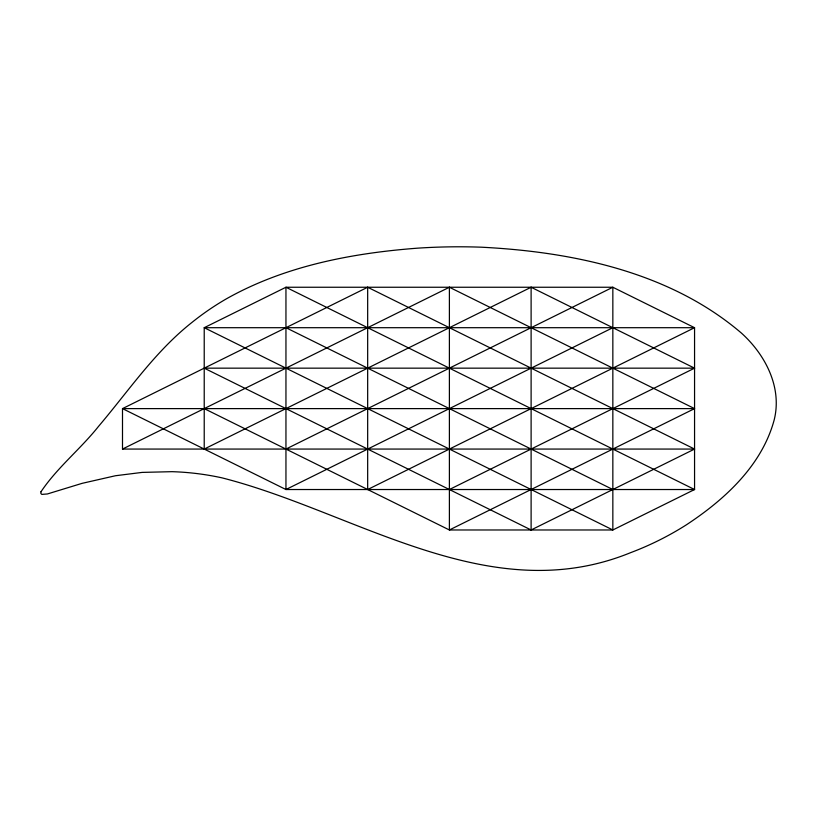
<?xml version="1.0" encoding="UTF-8"?>
<svg xmlns="http://www.w3.org/2000/svg" width="817" height="817" viewBox="0 0 817 817"><rect width="100%" height="100%" fill="white"/><g stroke="black" fill="none" stroke-linecap="round" stroke-linejoin="round"><path stroke-width="1.23" d="M694.562 449.064L367.67 287.247L122.499 408.612L122.499 449.064L694.562 449.064L531.111 529.978L204.219 368.161L694.562 368.161L531.111 287.247L204.219 449.064L204.219 327.699L285.95 287.247L612.842 287.247L694.562 327.699L694.562 489.526L612.842 529.978L449.391 529.978L204.219 408.612M122.499 449.064L449.391 287.247L694.562 408.612L449.391 529.978L449.391 287.247M285.95 449.064L612.842 287.247L612.842 529.978L204.219 327.699L694.562 327.699L367.67 489.526L367.67 287.247M612.842 327.699L285.95 489.526L122.499 408.612L694.562 408.612M449.391 489.526L694.562 368.161M285.95 327.699L612.842 489.526M531.111 287.247L531.111 529.978M40.993 491.763L40.85 493.458L41.82 494.397L47.406 493.958L82.139 483.337L115.473 475.739L142.158 472.4L172.009 471.675A271.51 271.51 0 0 1 221.907 477.833C355.283 511.626 488.954 610.483 630.642 552.649A303.301 303.301 0 0 0 686.403 524.81C724.638 499.647 761.71 465.782 774.118 420.173C782.472 387.472 765.274 354.547 741.346 333.019C669.96 272.01 572.85 251.82 481.336 247.194A625.066 625.066 0 0 0 417.895 248.143C351.81 253.117 284.52 265.995 226.238 298.92A272.02 272.02 0 0 0 191.913 322.46C155.005 351.586 128.616 390.935 98.479 426.443C80.444 449.136 57.098 467.661 40.993 491.763M694.562 489.526L285.95 489.526L285.95 287.247L694.562 489.526"/></g></svg>
